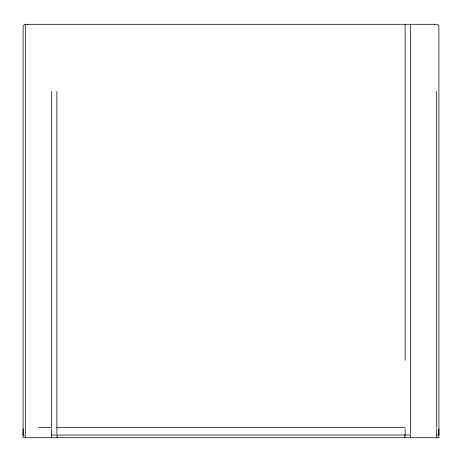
<?xml version="1.0" encoding="UTF-8"?>
<svg xmlns="http://www.w3.org/2000/svg" width="462" height="462" viewBox="0 0 462 462"><rect width="100%" height="100%" fill="white"/><g stroke="black" fill="none" stroke-linecap="round" stroke-linejoin="round"><path stroke-width="0.69" d="M438.9 428.707L438.9 437.71L23.1 437.71L23.1 25.953L23.429 25.329L25.323 24.29L436.677 24.29L438.571 25.329L438.9 25.953L438.9 435.031L436.544 435.031M27.35 24.705L27.847 24.29M38.415 427.442L51.513 427.442L51.513 91.482M56.878 427.442L405.122 427.442M23.1 428.707L23.1 435.031L25.456 435.031L25.456 437.71M51.38 435.031L410.62 435.031L410.62 437.71M434.153 24.29L434.65 24.705M23.1 433.766L23.1 435.031M436.677 91.482L436.677 427.442M436.677 428.707L436.677 435.031M436.544 435.701L436.544 437.71M410.487 24.29L410.487 433.766M405.122 24.29L405.122 360.25M405.122 428.707L405.122 435.031M404.937 435.031L404.937 437.71M57.063 435.031L57.063 437.71M56.878 91.482L56.878 433.766M51.513 428.707L51.513 435.031M51.38 435.701L51.38 437.71M25.323 24.29L25.323 433.766"/></g></svg>
